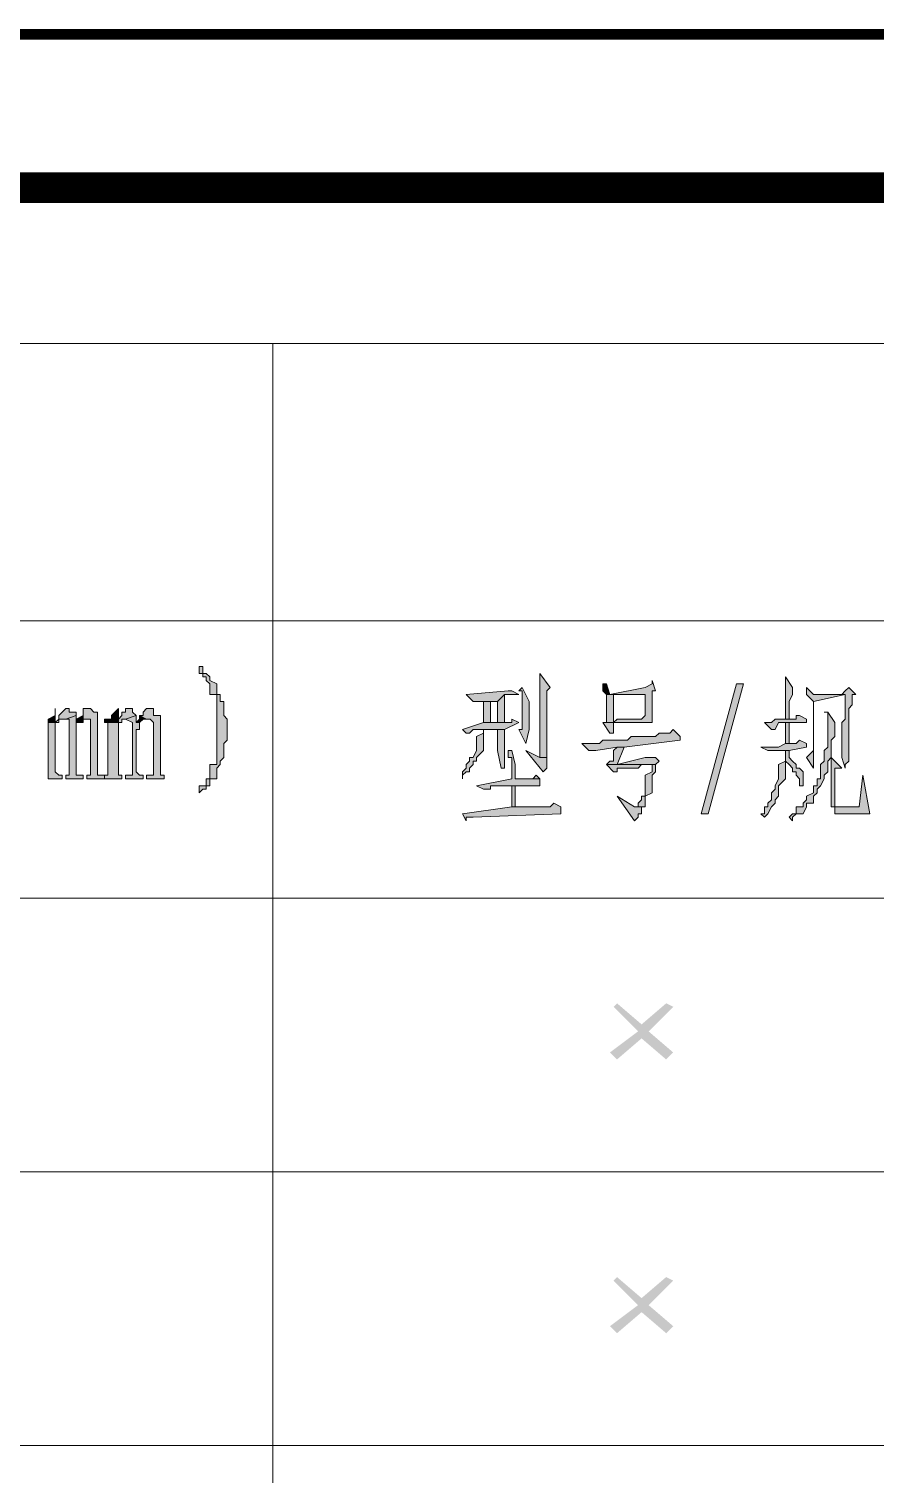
# Model space of a CAD drawing. Extents: x 457 to 4918, y -67 to 391.
# Drawn here: x 2828.84 to 2856.38, y 183.21 to 230.27 of the extents above; entities that cross this region are included whole.
import ezdxf

# ---------------------------------------------------------------- set-up
doc = ezdxf.new("R2010")
doc.units = 0
doc.header["$LTSCALE"] = 40
doc.header["$MEASUREMENT"] = 0
doc.layers.get('0').update_dxf_attribs({"linetype": 'CONTINUOUS'})
doc.layers.add('TK', color=1, linetype='CONTINUOUS')

msp = doc.modelspace()

# ---------------------------------------------------------------- hatches: boundary and pattern name
h = msp.add_hatch(color=0)
h.dxf.hatch_style = 2
h.paths.add_polyline_path([(2834.38, 209.512), (2834.38, 209.283), (2834.495, 209.283), (2834.495, 209.169), (2834.609, 209.169), (2834.609, 209.055), (2834.723, 208.941), (2834.723, 208.826), (2834.723, 208.598), (2834.952, 208.598), (2834.952, 208.14), (2834.952, 208.026), (2834.952, 206.883), (2834.952, 206.769), (2834.952, 206.312), (2834.723, 206.312), (2834.723, 206.083), (2834.723, 205.969), (2834.723, 205.854), (2834.609, 205.854), (2834.609, 205.626), (2834.495, 205.626), (2834.38, 205.626), (2834.38, 205.397), (2834.495, 205.512), (2834.609, 205.512), (2834.609, 205.626), (2834.723, 205.626), (2834.723, 205.854), (2834.952, 205.854), (2834.952, 205.969), (2834.952, 206.083), (2834.952, 206.197), (2835.066, 206.312), (2835.066, 206.426), (2835.18, 206.54), (2835.18, 206.997), (2835.295, 207.112), (2835.295, 207.798), (2835.18, 207.912), (2835.18, 208.369), (2835.066, 208.369), (2835.066, 208.598), (2834.952, 208.598), (2834.952, 208.826), (2834.952, 208.941), (2834.723, 209.055), (2834.723, 209.169), (2834.609, 209.283), (2834.495, 209.283), (2834.495, 209.512)])
h = msp.add_hatch(color=0)
h.dxf.hatch_style = 2
h.paths.add_polyline_path([(2845.467, 209.283), (2845.467, 206.54), (2845.696, 206.54), (2845.696, 208.712), (2845.81, 208.826)])
h = msp.add_hatch(color=0)
h.dxf.hatch_style = 2
h.paths.add_polyline_path([(2849.125, 209.055), (2849.125, 208.941), (2848.896, 208.826), (2847.753, 208.598), (2847.639, 208.598), (2848.896, 208.598), (2848.896, 207.912), (2848.782, 207.798), (2847.982, 207.798), (2847.868, 207.683), (2847.639, 207.683), (2847.525, 207.683), (2847.753, 207.34), (2847.868, 207.34), (2847.868, 207.683), (2849.125, 207.683), (2849.125, 207.912), (2849.125, 208.598), (2849.125, 208.712), (2849.239, 208.712)])
h = msp.add_hatch(color=0)
h.dxf.hatch_style = 2
h.paths.add_polyline_path([(2853.468, 209.169), (2853.468, 208.826), (2853.468, 208.712), (2853.468, 207.798), (2853.583, 207.798), (2853.583, 208.369), (2853.697, 208.598), (2853.697, 208.826)])
h = msp.add_hatch(color=0)
h.dxf.hatch_style = 2
h.paths.add_polyline_path([(2844.553, 208.712), (2844.439, 208.712), (2843.067, 208.598), (2843.296, 208.369), (2843.41, 208.369), (2843.639, 208.369), (2844.096, 208.369), (2844.324, 208.598), (2844.782, 208.598)])
h = msp.add_hatch(color=0)
h.dxf.hatch_style = 2
h.paths.add_polyline_path([(2844.324, 208.598), (2844.096, 208.369), (2844.096, 207.683), (2844.324, 207.683)])
h = msp.add_hatch(color=0)
h.dxf.hatch_style = 2
h.paths.add_polyline_path([(2844.896, 208.826), (2844.782, 208.712), (2844.896, 208.712), (2844.896, 207.455), (2844.782, 207.455), (2845.01, 206.997), (2845.125, 207.455), (2845.125, 208.369)])
h = msp.add_hatch(color=0)
h.dxf.hatch_style = 2
h.paths.add_polyline_path([(2847.639, 208.941), (2847.525, 208.941), (2847.525, 208.712), (2847.639, 208.598), (2847.753, 208.598)])
h = msp.add_hatch(color=0)
h.dxf.hatch_style = 2
h.paths.add_polyline_path([(2847.639, 208.598), (2847.639, 207.683), (2847.868, 207.683), (2847.868, 208.598), (2848.896, 208.598)])
h = msp.add_hatch(color=0)
h.dxf.hatch_style = 2
h.paths.add_polyline_path([(2851.868, 208.941), (2852.097, 208.941), (2850.954, 204.711), (2850.725, 204.711)])
h = msp.add_hatch(color=0)
h.dxf.hatch_style = 2
h.paths.add_polyline_path([(2854.154, 208.826), (2854.154, 208.598), (2854.383, 208.369), (2854.383, 206.769), (2854.154, 206.54), (2854.383, 206.197), (2854.383, 208.369), (2855.412, 208.598), (2854.383, 208.598)])
h = msp.add_hatch(color=0)
h.dxf.hatch_style = 2
h.paths.add_polyline_path([(2855.526, 208.826), (2855.412, 208.712), (2855.297, 208.598), (2854.383, 208.598), (2855.412, 208.598), (2855.412, 207.798), (2855.297, 207.683), (2855.297, 206.54), (2855.412, 206.197), (2855.412, 206.312), (2855.526, 206.426), (2855.526, 208.14), (2855.64, 208.255), (2855.64, 208.598), (2855.754, 208.598)])
h = msp.add_hatch(color=0)
h.dxf.hatch_style = 2
h.paths.add_polyline_path([(2829.694, 208.14), (2829.694, 208.026), (2829.694, 207.912), (2829.465, 207.798), (2829.465, 207.683), (2829.694, 207.683)])
h = msp.add_hatch(color=0)
h.dxf.hatch_style = 2
h.paths.add_polyline_path([(2830.151, 208.14), (2830.037, 208.14), (2829.923, 208.026), (2829.808, 207.912), (2829.808, 207.798), (2829.694, 207.683), (2829.465, 207.683), (2829.465, 206.083), (2829.465, 205.969), (2829.465, 205.854), (2829.923, 205.854), (2829.923, 205.969), (2829.808, 205.969), (2829.694, 206.083), (2829.694, 207.683), (2829.808, 207.683), (2829.808, 207.798), (2830.037, 207.798), (2830.38, 207.912), (2830.38, 208.026), (2830.151, 208.026)])
h = msp.add_hatch(color=0)
h.dxf.hatch_style = 2
h.paths.add_polyline_path([(2830.837, 208.14), (2830.608, 208.14), (2830.608, 208.026), (2830.608, 207.912), (2830.608, 207.798), (2830.837, 207.798), (2830.837, 205.969), (2830.723, 205.969), (2830.723, 205.854), (2831.294, 205.854), (2831.294, 205.969), (2831.066, 205.969), (2831.066, 207.683), (2831.066, 208.026), (2830.951, 208.026)])
h = msp.add_hatch(color=0)
h.dxf.hatch_style = 2
h.paths.add_polyline_path([(2831.751, 208.14), (2831.637, 208.026), (2831.523, 207.912), (2831.523, 207.798), (2831.294, 207.798), (2831.294, 207.683), (2831.751, 207.683)])
h = msp.add_hatch(color=0)
h.dxf.hatch_style = 2
h.paths.add_polyline_path([(2832.209, 208.14), (2831.98, 208.14), (2831.98, 208.026), (2831.866, 208.026), (2831.866, 207.912), (2831.751, 207.798), (2831.751, 207.683), (2831.409, 207.683), (2831.409, 205.969), (2831.294, 205.969), (2831.294, 205.854), (2831.866, 205.854), (2831.866, 205.969), (2831.751, 205.969), (2831.751, 207.683), (2831.866, 207.683), (2831.866, 207.798), (2831.98, 207.798), (2832.323, 207.912), (2832.209, 208.026)])
h = msp.add_hatch(color=0)
h.dxf.hatch_style = 2
h.paths.add_polyline_path([(2832.78, 208.14), (2832.666, 208.14), (2832.552, 208.026), (2832.552, 207.912), (2832.437, 207.912), (2832.666, 207.798), (2832.78, 207.798), (2832.894, 207.683), (2832.894, 205.969), (2832.666, 205.969), (2832.666, 205.854), (2833.237, 205.854), (2833.237, 205.969), (2833.123, 205.969), (2833.123, 207.912), (2832.894, 207.912), (2832.894, 208.026), (2832.894, 208.14)])
h = msp.add_hatch(color=0)
h.dxf.hatch_style = 2
h.paths.add_polyline_path([(2843.867, 208.369), (2843.639, 208.369), (2843.639, 207.683), (2843.867, 207.683)])
h = msp.add_hatch(color=0)
h.dxf.hatch_style = 2
h.paths.add_polyline_path([(2830.38, 207.912), (2830.037, 207.798), (2830.151, 207.798), (2830.151, 207.683), (2830.151, 207.455), (2830.151, 206.083), (2830.151, 205.969), (2830.037, 205.969), (2830.037, 205.854), (2830.608, 205.854), (2830.608, 205.969), (2830.38, 205.969), (2830.38, 207.683), (2830.38, 207.798)])
h = msp.add_hatch(color=0)
h.dxf.hatch_style = 2
h.paths.add_polyline_path([(2830.608, 207.912), (2830.38, 207.798), (2830.38, 207.683), (2830.608, 207.683), (2830.608, 207.798)])
h = msp.add_hatch(color=0)
h.dxf.hatch_style = 2
h.paths.add_polyline_path([(2832.323, 207.912), (2831.98, 207.798), (2832.209, 207.683), (2832.209, 205.969), (2831.98, 205.969), (2831.98, 205.854), (2832.552, 205.854), (2832.552, 205.969), (2832.437, 205.969), (2832.323, 206.083), (2832.323, 207.455), (2832.437, 207.455), (2832.437, 207.683), (2832.323, 207.683)])
h = msp.add_hatch(color=0)
h.dxf.hatch_style = 2
h.paths.add_polyline_path([(2832.437, 207.912), (2832.437, 207.798), (2832.323, 207.683), (2832.437, 207.683), (2832.552, 207.798), (2832.666, 207.798)])
h = msp.add_hatch(color=0)
h.dxf.hatch_style = 2
h.paths.add_polyline_path([(2844.553, 207.798), (2844.553, 207.683), (2844.096, 207.683), (2843.867, 207.683), (2843.639, 207.683), (2842.953, 207.455), (2843.067, 207.34), (2843.181, 207.34), (2843.296, 207.455), (2843.639, 207.455), (2844.096, 207.455), (2844.324, 207.455), (2844.782, 207.683)])
h = msp.add_hatch(color=0)
h.dxf.hatch_style = 2
h.paths.add_polyline_path([(2853.926, 207.912), (2853.811, 207.912), (2853.811, 207.798), (2853.126, 207.798), (2853.011, 207.683), (2852.783, 207.683), (2853.011, 207.455), (2853.126, 207.455), (2853.24, 207.683), (2853.583, 207.683), (2854.154, 207.683), (2854.154, 207.798)])
h = msp.add_hatch(color=0)
h.dxf.hatch_style = 2
h.paths.add_polyline_path([(2853.583, 207.683), (2853.468, 207.683), (2853.468, 207.226), (2853.468, 207.112), (2853.468, 206.997), (2853.583, 206.997)])
h = msp.add_hatch(color=0)
h.dxf.hatch_style = 2
h.paths.add_polyline_path([(2854.84, 208.026), (2854.726, 208.026), (2854.84, 208.026), (2854.84, 206.883), (2854.726, 206.769), (2854.726, 206.426), (2854.611, 206.312), (2854.611, 205.854), (2854.497, 205.854), (2854.497, 205.626), (2854.383, 205.626), (2854.383, 205.512), (2854.383, 205.397), (2854.154, 205.283), (2854.154, 205.169), (2854.04, 205.054), (2854.04, 204.94), (2853.926, 204.94), (2853.811, 204.94), (2853.811, 204.711), (2853.697, 204.711), (2853.583, 204.597), (2853.697, 204.483), (2853.697, 204.597), (2853.811, 204.711), (2853.926, 204.711), (2854.04, 204.711), (2854.154, 204.94), (2854.154, 205.054), (2854.383, 205.054), (2854.383, 205.169), (2854.383, 205.283), (2854.497, 205.397), (2854.497, 205.512), (2854.611, 205.626), (2854.726, 205.854), (2854.726, 205.969), (2854.84, 206.083), (2854.84, 206.426), (2854.954, 206.54), (2854.954, 207.112), (2855.069, 207.226), (2855.069, 207.683)])
h = msp.add_hatch(color=0)
h.dxf.hatch_style = 2
h.paths.add_polyline_path([(2843.639, 207.455), (2843.639, 207.34), (2843.41, 207.226), (2843.41, 206.883), (2843.41, 206.769), (2843.296, 206.54), (2843.181, 206.54), (2843.181, 206.426), (2843.067, 206.312), (2843.067, 206.197), (2842.953, 206.083), (2842.953, 205.854), (2842.953, 205.969), (2843.067, 206.083), (2843.181, 206.083), (2843.181, 206.197), (2843.296, 206.312), (2843.296, 206.426), (2843.41, 206.426), (2843.41, 206.54), (2843.639, 206.769), (2843.639, 206.883), (2843.639, 206.997)])
h = msp.add_hatch(color=0)
h.dxf.hatch_style = 2
h.paths.add_polyline_path([(2844.324, 207.455), (2844.096, 207.455), (2844.096, 206.769), (2844.21, 206.197), (2844.324, 206.197)])
h = msp.add_hatch(color=0)
h.dxf.hatch_style = 2
h.paths.add_polyline_path([(2849.811, 207.455), (2849.697, 207.34), (2849.354, 207.34), (2849.239, 207.226), (2848.439, 207.226), (2848.325, 207.112), (2847.525, 207.112), (2847.411, 206.997), (2846.839, 206.997), (2847.068, 206.769), (2847.296, 206.769), (2847.982, 206.883), (2848.211, 206.883), (2850.039, 207.112), (2850.039, 207.226)])
h = msp.add_hatch(color=0)
h.dxf.hatch_style = 2
h.paths.add_polyline_path([(2853.926, 207.112), (2853.811, 206.997), (2853.468, 206.997), (2853.24, 206.883), (2852.668, 206.883), (2852.897, 206.769), (2853.126, 206.769), (2853.468, 206.769), (2853.583, 206.769), (2854.154, 206.883), (2854.154, 206.997)])
h = msp.add_hatch(color=0)
h.dxf.hatch_style = 2
h.paths.add_polyline_path([(2844.553, 206.769), (2844.439, 206.769), (2844.439, 206.54), (2844.553, 206.54), (2844.553, 205.854), (2843.41, 205.626), (2843.639, 205.512), (2843.867, 205.512), (2843.867, 205.626), (2844.553, 205.626), (2844.667, 205.626), (2845.467, 205.626), (2845.467, 205.854), (2844.667, 205.854), (2844.667, 206.312)])
h = msp.add_hatch(color=0)
h.dxf.hatch_style = 2
h.paths.add_polyline_path([(2845.01, 206.769), (2845.582, 206.083), (2845.696, 206.197), (2845.696, 206.54), (2845.467, 206.54)])
h = msp.add_hatch(color=0)
h.dxf.hatch_style = 2
h.paths.add_polyline_path([(2848.211, 206.883), (2847.982, 206.883), (2847.868, 206.769), (2847.868, 206.426), (2847.753, 206.426), (2847.639, 206.312), (2849.125, 206.312), (2849.125, 206.083), (2848.896, 205.969), (2848.896, 205.626), (2848.896, 205.283), (2848.782, 205.283), (2848.782, 205.169), (2848.668, 205.054), (2848.668, 204.94), (2848.554, 204.94), (2848.896, 204.94), (2848.896, 205.054), (2848.896, 205.283), (2849.125, 205.397), (2849.125, 205.626), (2849.125, 205.969), (2849.239, 206.083), (2849.239, 206.312), (2847.982, 206.312)])
h = msp.add_hatch(color=0)
h.dxf.hatch_style = 2
h.paths.add_polyline_path([(2853.583, 206.769), (2853.468, 206.769), (2853.468, 206.426), (2853.583, 206.312), (2853.697, 206.197), (2853.697, 206.083), (2853.811, 206.083), (2853.811, 205.969), (2853.926, 205.854), (2853.926, 205.626), (2854.04, 205.626), (2854.04, 206.083), (2853.926, 206.197), (2853.811, 206.197), (2853.811, 206.312), (2853.697, 206.426), (2853.583, 206.54)])
h = msp.add_hatch(color=0)
h.dxf.hatch_style = 2
h.paths.add_polyline_path([(2847.639, 206.312), (2847.868, 206.083), (2847.982, 206.083), (2847.982, 206.197), (2848.668, 206.197), (2848.782, 206.312), (2849.125, 206.312)])
h = msp.add_hatch(color=0)
h.dxf.hatch_style = 2
h.paths.add_polyline_path([(2849.239, 206.54), (2849.125, 206.54), (2848.896, 206.54), (2847.982, 206.312), (2849.239, 206.312), (2849.354, 206.426)])
h = msp.add_hatch(color=0)
h.dxf.hatch_style = 2
h.paths.add_polyline_path([(2853.468, 206.426), (2853.24, 206.312), (2853.24, 205.969), (2853.24, 205.854), (2853.126, 205.626), (2853.126, 205.512), (2853.011, 205.397), (2853.011, 205.169), (2852.897, 205.054), (2852.897, 204.94), (2852.783, 204.94), (2852.783, 204.711), (2852.668, 204.711), (2852.783, 204.597), (2852.897, 204.711), (2853.011, 204.94), (2853.126, 205.054), (2853.126, 205.169), (2853.24, 205.283), (2853.24, 205.397), (2853.24, 205.512), (2853.24, 205.626), (2853.468, 205.854), (2853.468, 205.969), (2853.468, 206.083)])
h = msp.add_hatch(color=0)
h.dxf.hatch_style = 2
h.paths.add_polyline_path([(2854.954, 206.54), (2854.954, 204.94), (2855.069, 204.94), (2855.297, 204.94), (2855.069, 204.94), (2855.069, 206.197), (2855.297, 206.197)])
h = msp.add_hatch(color=0)
h.dxf.hatch_style = 2
h.paths.add_polyline_path([(2845.353, 205.969), (2845.239, 205.854), (2845.125, 205.854), (2844.667, 205.854), (2845.467, 205.854)])
h = msp.add_hatch(color=0)
h.dxf.hatch_style = 2
h.paths.add_polyline_path([(2855.983, 205.969), (2855.869, 204.94), (2855.297, 204.94), (2855.069, 204.94), (2855.069, 204.711), (2856.212, 204.711)])
h = msp.add_hatch(color=0)
h.dxf.hatch_style = 2
h.paths.add_polyline_path([(2844.667, 205.626), (2844.553, 205.626), (2844.553, 204.94), (2844.667, 204.94)])
h = msp.add_hatch(color=0)
h.dxf.hatch_style = 2
h.paths.add_polyline_path([(2847.982, 205.283), (2848.554, 204.483), (2848.668, 204.597), (2848.668, 204.711), (2848.782, 204.711), (2848.782, 204.94), (2848.554, 204.94)])
h = msp.add_hatch(color=0)
h.dxf.hatch_style = 2
h.paths.add_polyline_path([(2845.925, 205.054), (2845.81, 204.94), (2845.696, 204.94), (2844.667, 204.94), (2844.553, 204.94), (2842.953, 204.711), (2843.067, 204.483), (2843.067, 204.597), (2843.296, 204.597), (2846.153, 204.711), (2846.153, 204.94)])
h = msp.add_hatch(color=0)
h.dxf.hatch_style = 2
h.paths.add_polyline_path([(2848.782, 197.396), (2847.982, 196.71), (2847.753, 196.939), (2848.668, 197.625), (2847.868, 198.425), (2847.982, 198.539), (2848.782, 197.853), (2849.582, 198.539), (2849.811, 198.425), (2849.011, 197.625), (2849.811, 196.939), (2849.582, 196.71)])
h = msp.add_hatch(color=0)
h.dxf.hatch_style = 2
h.paths.add_polyline_path([(2848.782, 188.481), (2847.982, 187.795), (2847.753, 188.024), (2848.668, 188.709), (2847.868, 189.51), (2847.982, 189.624), (2848.782, 188.938), (2849.582, 189.624), (2849.811, 189.51), (2849.011, 188.709), (2849.811, 188.024), (2849.582, 187.795)])

# ---------------------------------------------------------------- linework, layer by layer
at = {"const_width": 0.35}
msp.add_lwpolyline([(2520.536, -66.9), (2940.536, -66.9), (2940.536, 230.1), (2520.536, 230.1)], close=True, dxfattribs=at)
at = {"color": 0, "lineweight": 5}
for points in [[(2834.38, 209.512), (2834.38, 209.283), (2834.495, 209.283), (2834.495, 209.169), (2834.609, 209.169), (2834.609, 209.055), (2834.723, 208.941), (2834.723, 208.826), (2834.723, 208.598), (2834.952, 208.598), (2834.952, 208.14), (2834.952, 208.026), (2834.952, 206.883), (2834.952, 206.769), (2834.952, 206.312), (2834.723, 206.312), (2834.723, 206.083), (2834.723, 205.969), (2834.723, 205.854), (2834.609, 205.854), (2834.609, 205.626), (2834.495, 205.626), (2834.38, 205.626), (2834.38, 205.397), (2834.495, 205.512), (2834.609, 205.512), (2834.609, 205.626), (2834.723, 205.626), (2834.723, 205.854), (2834.952, 205.854), (2834.952, 205.969), (2834.952, 206.083), (2834.952, 206.197), (2835.066, 206.312), (2835.066, 206.426), (2835.18, 206.54), (2835.18, 206.997), (2835.295, 207.112), (2835.295, 207.798), (2835.18, 207.912), (2835.18, 208.369), (2835.066, 208.369), (2835.066, 208.598), (2834.952, 208.598), (2834.952, 208.826), (2834.952, 208.941), (2834.723, 209.055), (2834.723, 209.169), (2834.609, 209.283), (2834.495, 209.283), (2834.495, 209.512)], [(2845.467, 209.283), (2845.467, 206.54), (2845.696, 206.54), (2845.696, 208.712), (2845.81, 208.826)], [(2849.125, 209.055), (2849.125, 208.941), (2848.896, 208.826), (2847.753, 208.598), (2847.639, 208.598), (2848.896, 208.598), (2848.896, 207.912), (2848.782, 207.798), (2847.982, 207.798), (2847.868, 207.683), (2847.639, 207.683), (2847.525, 207.683), (2847.753, 207.34), (2847.868, 207.34), (2847.868, 207.683), (2849.125, 207.683), (2849.125, 207.912), (2849.125, 208.598), (2849.125, 208.712), (2849.239, 208.712)], [(2853.468, 209.169), (2853.468, 208.826), (2853.468, 208.712), (2853.468, 207.798), (2853.583, 207.798), (2853.583, 208.369), (2853.697, 208.598), (2853.697, 208.826)], [(2844.553, 208.712), (2844.439, 208.712), (2843.067, 208.598), (2843.296, 208.369), (2843.41, 208.369), (2843.639, 208.369), (2844.096, 208.369), (2844.324, 208.598), (2844.782, 208.598)], [(2844.324, 208.598), (2844.096, 208.369), (2844.096, 207.683), (2844.324, 207.683)], [(2844.896, 208.826), (2844.782, 208.712), (2844.896, 208.712), (2844.896, 207.455), (2844.782, 207.455), (2845.01, 206.997), (2845.125, 207.455), (2845.125, 208.369)], [(2847.639, 208.941), (2847.525, 208.941), (2847.525, 208.712), (2847.639, 208.598), (2847.753, 208.598)], [(2847.639, 208.598), (2847.639, 207.683), (2847.868, 207.683), (2847.868, 208.598), (2848.896, 208.598)], [(2851.868, 208.941), (2852.097, 208.941), (2850.954, 204.711), (2850.725, 204.711)], [(2854.154, 208.826), (2854.154, 208.598), (2854.383, 208.369), (2854.383, 206.769), (2854.154, 206.54), (2854.383, 206.197), (2854.383, 208.369), (2855.412, 208.598), (2854.383, 208.598)], [(2855.526, 208.826), (2855.412, 208.712), (2855.297, 208.598), (2854.383, 208.598), (2855.412, 208.598), (2855.412, 207.798), (2855.297, 207.683), (2855.297, 206.54), (2855.412, 206.197), (2855.412, 206.312), (2855.526, 206.426), (2855.526, 208.14), (2855.64, 208.255), (2855.64, 208.598), (2855.754, 208.598)], [(2829.694, 208.14), (2829.694, 208.026), (2829.694, 207.912), (2829.465, 207.798), (2829.465, 207.683), (2829.694, 207.683)], [(2830.151, 208.14), (2830.037, 208.14), (2829.923, 208.026), (2829.808, 207.912), (2829.808, 207.798), (2829.694, 207.683), (2829.465, 207.683), (2829.465, 206.083), (2829.465, 205.969), (2829.465, 205.854), (2829.923, 205.854), (2829.923, 205.969), (2829.808, 205.969), (2829.694, 206.083), (2829.694, 207.683), (2829.808, 207.683), (2829.808, 207.798), (2830.037, 207.798), (2830.38, 207.912), (2830.38, 208.026), (2830.151, 208.026)], [(2830.837, 208.14), (2830.608, 208.14), (2830.608, 208.026), (2830.608, 207.912), (2830.608, 207.798), (2830.837, 207.798), (2830.837, 205.969), (2830.723, 205.969), (2830.723, 205.854), (2831.294, 205.854), (2831.294, 205.969), (2831.066, 205.969), (2831.066, 207.683), (2831.066, 208.026), (2830.951, 208.026)], [(2831.751, 208.14), (2831.637, 208.026), (2831.523, 207.912), (2831.523, 207.798), (2831.294, 207.798), (2831.294, 207.683), (2831.751, 207.683)], [(2832.209, 208.14), (2831.98, 208.14), (2831.98, 208.026), (2831.866, 208.026), (2831.866, 207.912), (2831.751, 207.798), (2831.751, 207.683), (2831.409, 207.683), (2831.409, 205.969), (2831.294, 205.969), (2831.294, 205.854), (2831.866, 205.854), (2831.866, 205.969), (2831.751, 205.969), (2831.751, 207.683), (2831.866, 207.683), (2831.866, 207.798), (2831.98, 207.798), (2832.323, 207.912), (2832.209, 208.026)], [(2832.78, 208.14), (2832.666, 208.14), (2832.552, 208.026), (2832.552, 207.912), (2832.437, 207.912), (2832.666, 207.798), (2832.78, 207.798), (2832.894, 207.683), (2832.894, 205.969), (2832.666, 205.969), (2832.666, 205.854), (2833.237, 205.854), (2833.237, 205.969), (2833.123, 205.969), (2833.123, 207.912), (2832.894, 207.912), (2832.894, 208.026), (2832.894, 208.14)], [(2843.867, 208.369), (2843.639, 208.369), (2843.639, 207.683), (2843.867, 207.683)], [(2830.38, 207.912), (2830.037, 207.798), (2830.151, 207.798), (2830.151, 207.683), (2830.151, 207.455), (2830.151, 206.083), (2830.151, 205.969), (2830.037, 205.969), (2830.037, 205.854), (2830.608, 205.854), (2830.608, 205.969), (2830.38, 205.969), (2830.38, 207.683), (2830.38, 207.798)], [(2830.608, 207.912), (2830.38, 207.798), (2830.38, 207.683), (2830.608, 207.683), (2830.608, 207.798)], [(2832.323, 207.912), (2831.98, 207.798), (2832.209, 207.683), (2832.209, 205.969), (2831.98, 205.969), (2831.98, 205.854), (2832.552, 205.854), (2832.552, 205.969), (2832.437, 205.969), (2832.323, 206.083), (2832.323, 207.455), (2832.437, 207.455), (2832.437, 207.683), (2832.323, 207.683)], [(2832.437, 207.912), (2832.437, 207.798), (2832.323, 207.683), (2832.437, 207.683), (2832.552, 207.798), (2832.666, 207.798)], [(2844.553, 207.798), (2844.553, 207.683), (2844.096, 207.683), (2843.867, 207.683), (2843.639, 207.683), (2842.953, 207.455), (2843.067, 207.34), (2843.181, 207.34), (2843.296, 207.455), (2843.639, 207.455), (2844.096, 207.455), (2844.324, 207.455), (2844.782, 207.683)], [(2853.926, 207.912), (2853.811, 207.912), (2853.811, 207.798), (2853.126, 207.798), (2853.011, 207.683), (2852.783, 207.683), (2853.011, 207.455), (2853.126, 207.455), (2853.24, 207.683), (2853.583, 207.683), (2854.154, 207.683), (2854.154, 207.798)], [(2853.583, 207.683), (2853.468, 207.683), (2853.468, 207.226), (2853.468, 207.112), (2853.468, 206.997), (2853.583, 206.997)], [(2854.84, 208.026), (2854.726, 208.026), (2854.84, 208.026), (2854.84, 206.883), (2854.726, 206.769), (2854.726, 206.426), (2854.611, 206.312), (2854.611, 205.854), (2854.497, 205.854), (2854.497, 205.626), (2854.383, 205.626), (2854.383, 205.512), (2854.383, 205.397), (2854.154, 205.283), (2854.154, 205.169), (2854.04, 205.054), (2854.04, 204.94), (2853.926, 204.94), (2853.811, 204.94), (2853.811, 204.711), (2853.697, 204.711), (2853.583, 204.597), (2853.697, 204.483), (2853.697, 204.597), (2853.811, 204.711), (2853.926, 204.711), (2854.04, 204.711), (2854.154, 204.94), (2854.154, 205.054), (2854.383, 205.054), (2854.383, 205.169), (2854.383, 205.283), (2854.497, 205.397), (2854.497, 205.512), (2854.611, 205.626), (2854.726, 205.854), (2854.726, 205.969), (2854.84, 206.083), (2854.84, 206.426), (2854.954, 206.54), (2854.954, 207.112), (2855.069, 207.226), (2855.069, 207.683)], [(2843.639, 207.455), (2843.639, 207.34), (2843.41, 207.226), (2843.41, 206.883), (2843.41, 206.769), (2843.296, 206.54), (2843.181, 206.54), (2843.181, 206.426), (2843.067, 206.312), (2843.067, 206.197), (2842.953, 206.083), (2842.953, 205.854), (2842.953, 205.969), (2843.067, 206.083), (2843.181, 206.083), (2843.181, 206.197), (2843.296, 206.312), (2843.296, 206.426), (2843.41, 206.426), (2843.41, 206.54), (2843.639, 206.769), (2843.639, 206.883), (2843.639, 206.997)], [(2844.324, 207.455), (2844.096, 207.455), (2844.096, 206.769), (2844.21, 206.197), (2844.324, 206.197)], [(2849.811, 207.455), (2849.697, 207.34), (2849.354, 207.34), (2849.239, 207.226), (2848.439, 207.226), (2848.325, 207.112), (2847.525, 207.112), (2847.411, 206.997), (2846.839, 206.997), (2847.068, 206.769), (2847.296, 206.769), (2847.982, 206.883), (2848.211, 206.883), (2850.039, 207.112), (2850.039, 207.226)], [(2853.926, 207.112), (2853.811, 206.997), (2853.468, 206.997), (2853.24, 206.883), (2852.668, 206.883), (2852.897, 206.769), (2853.126, 206.769), (2853.468, 206.769), (2853.583, 206.769), (2854.154, 206.883), (2854.154, 206.997)], [(2844.553, 206.769), (2844.439, 206.769), (2844.439, 206.54), (2844.553, 206.54), (2844.553, 205.854), (2843.41, 205.626), (2843.639, 205.512), (2843.867, 205.512), (2843.867, 205.626), (2844.553, 205.626), (2844.667, 205.626), (2845.467, 205.626), (2845.467, 205.854), (2844.667, 205.854), (2844.667, 206.312)], [(2845.01, 206.769), (2845.582, 206.083), (2845.696, 206.197), (2845.696, 206.54), (2845.467, 206.54)], [(2848.211, 206.883), (2847.982, 206.883), (2847.868, 206.769), (2847.868, 206.426), (2847.753, 206.426), (2847.639, 206.312), (2849.125, 206.312), (2849.125, 206.083), (2848.896, 205.969), (2848.896, 205.626), (2848.896, 205.283), (2848.782, 205.283), (2848.782, 205.169), (2848.668, 205.054), (2848.668, 204.94), (2848.554, 204.94), (2848.896, 204.94), (2848.896, 205.054), (2848.896, 205.283), (2849.125, 205.397), (2849.125, 205.626), (2849.125, 205.969), (2849.239, 206.083), (2849.239, 206.312), (2847.982, 206.312)], [(2853.583, 206.769), (2853.468, 206.769), (2853.468, 206.426), (2853.583, 206.312), (2853.697, 206.197), (2853.697, 206.083), (2853.811, 206.083), (2853.811, 205.969), (2853.926, 205.854), (2853.926, 205.626), (2854.04, 205.626), (2854.04, 206.083), (2853.926, 206.197), (2853.811, 206.197), (2853.811, 206.312), (2853.697, 206.426), (2853.583, 206.54)], [(2847.639, 206.312), (2847.868, 206.083), (2847.982, 206.083), (2847.982, 206.197), (2848.668, 206.197), (2848.782, 206.312), (2849.125, 206.312)], [(2849.239, 206.54), (2849.125, 206.54), (2848.896, 206.54), (2847.982, 206.312), (2849.239, 206.312), (2849.354, 206.426)], [(2853.468, 206.426), (2853.24, 206.312), (2853.24, 205.969), (2853.24, 205.854), (2853.126, 205.626), (2853.126, 205.512), (2853.011, 205.397), (2853.011, 205.169), (2852.897, 205.054), (2852.897, 204.94), (2852.783, 204.94), (2852.783, 204.711), (2852.668, 204.711), (2852.783, 204.597), (2852.897, 204.711), (2853.011, 204.94), (2853.126, 205.054), (2853.126, 205.169), (2853.24, 205.283), (2853.24, 205.397), (2853.24, 205.512), (2853.24, 205.626), (2853.468, 205.854), (2853.468, 205.969), (2853.468, 206.083)], [(2854.954, 206.54), (2854.954, 204.94), (2855.069, 204.94), (2855.297, 204.94), (2855.069, 204.94), (2855.069, 206.197), (2855.297, 206.197)], [(2845.353, 205.969), (2845.239, 205.854), (2845.125, 205.854), (2844.667, 205.854), (2845.467, 205.854)], [(2855.983, 205.969), (2855.869, 204.94), (2855.297, 204.94), (2855.069, 204.94), (2855.069, 204.711), (2856.212, 204.711)], [(2844.667, 205.626), (2844.553, 205.626), (2844.553, 204.94), (2844.667, 204.94)], [(2847.982, 205.283), (2848.554, 204.483), (2848.668, 204.597), (2848.668, 204.711), (2848.782, 204.711), (2848.782, 204.94), (2848.554, 204.94)], [(2845.925, 205.054), (2845.81, 204.94), (2845.696, 204.94), (2844.667, 204.94), (2844.553, 204.94), (2842.953, 204.711), (2843.067, 204.483), (2843.067, 204.597), (2843.296, 204.597), (2846.153, 204.711), (2846.153, 204.94)]]:
    msp.add_lwpolyline(points, close=True, dxfattribs=at)
at = {"color": 0, "lineweight": 9}
for points in [[(2721.338, 220.028), (2721.338, 220.028), (2931.421, 220.028), (2931.421, 220.028)], [(2836.781, 138.646), (2836.781, 138.646), (2836.781, 220.028), (2836.781, 220.028)], [(2766.486, 210.998), (2766.486, 210.998), (2931.421, 210.998), (2931.421, 210.998)], [(2721.338, 201.968), (2721.338, 201.968), (2931.421, 201.968), (2931.421, 201.968)], [(2721.338, 193.053), (2721.338, 193.053), (2931.421, 193.053), (2931.421, 193.053)], [(2721.338, 193.053), (2721.338, 193.053), (2931.421, 193.053), (2931.421, 193.053)], [(2721.338, 184.137), (2721.338, 184.137), (2931.421, 184.137), (2931.421, 184.137)]]:
    msp.add_open_spline(points, degree=3, dxfattribs=at)
at = {"layer": 'TK', "const_width": 1}
msp.add_lwpolyline([(2545.536, -61.9), (2935.536, -61.9), (2935.536, 225.1), (2545.536, 225.1)], close=True, dxfattribs=at)

doc.saveas('drawing.dxf')
